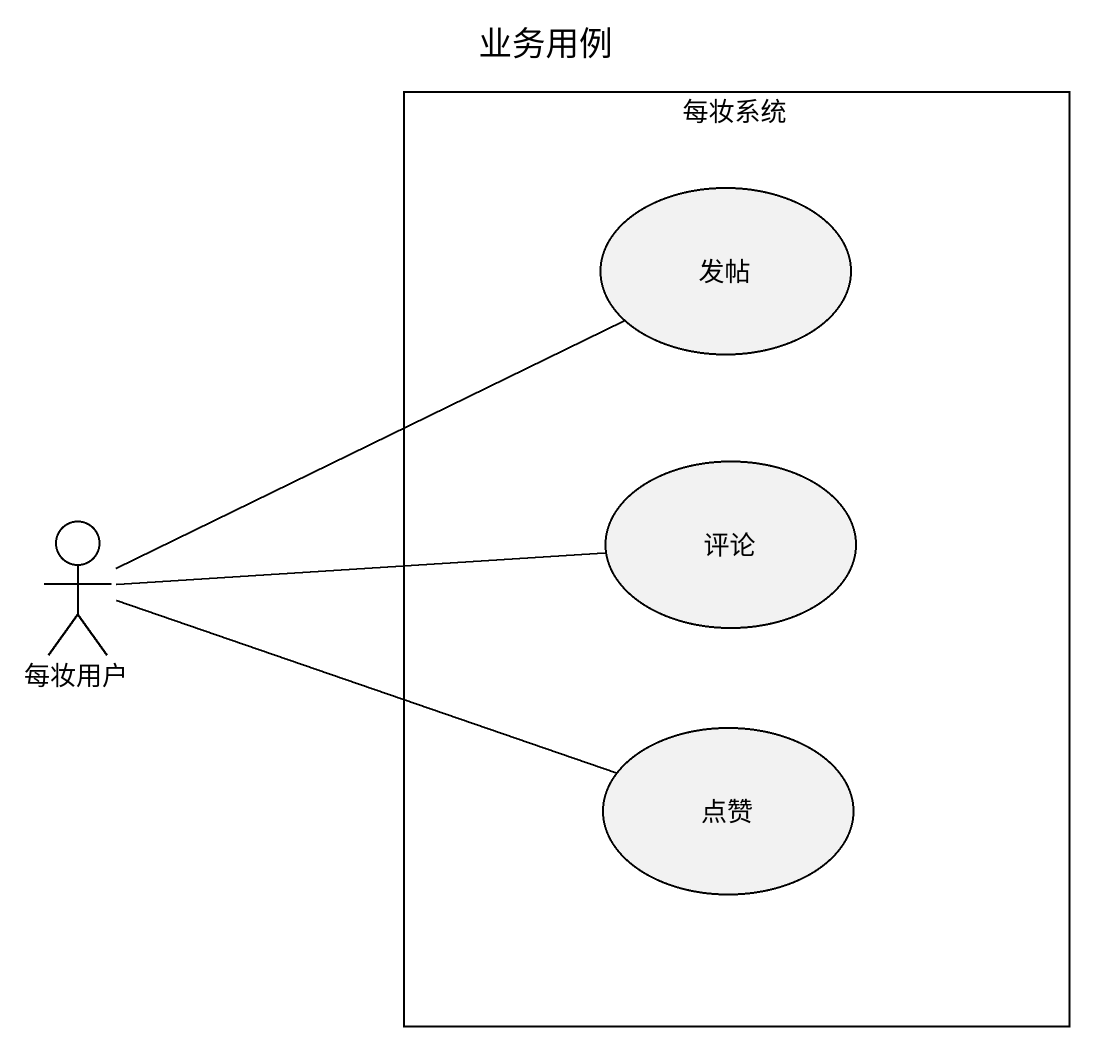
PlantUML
@startuml
title 业务用例
rectangle 每妆系统 {
  usecase 发帖
  usecase 评论
  usecase 点赞
}
actor 每妆用户
每妆用户 -right- 发帖
每妆用户 -right- 评论
每妆用户 -right- 点赞
@enduml
